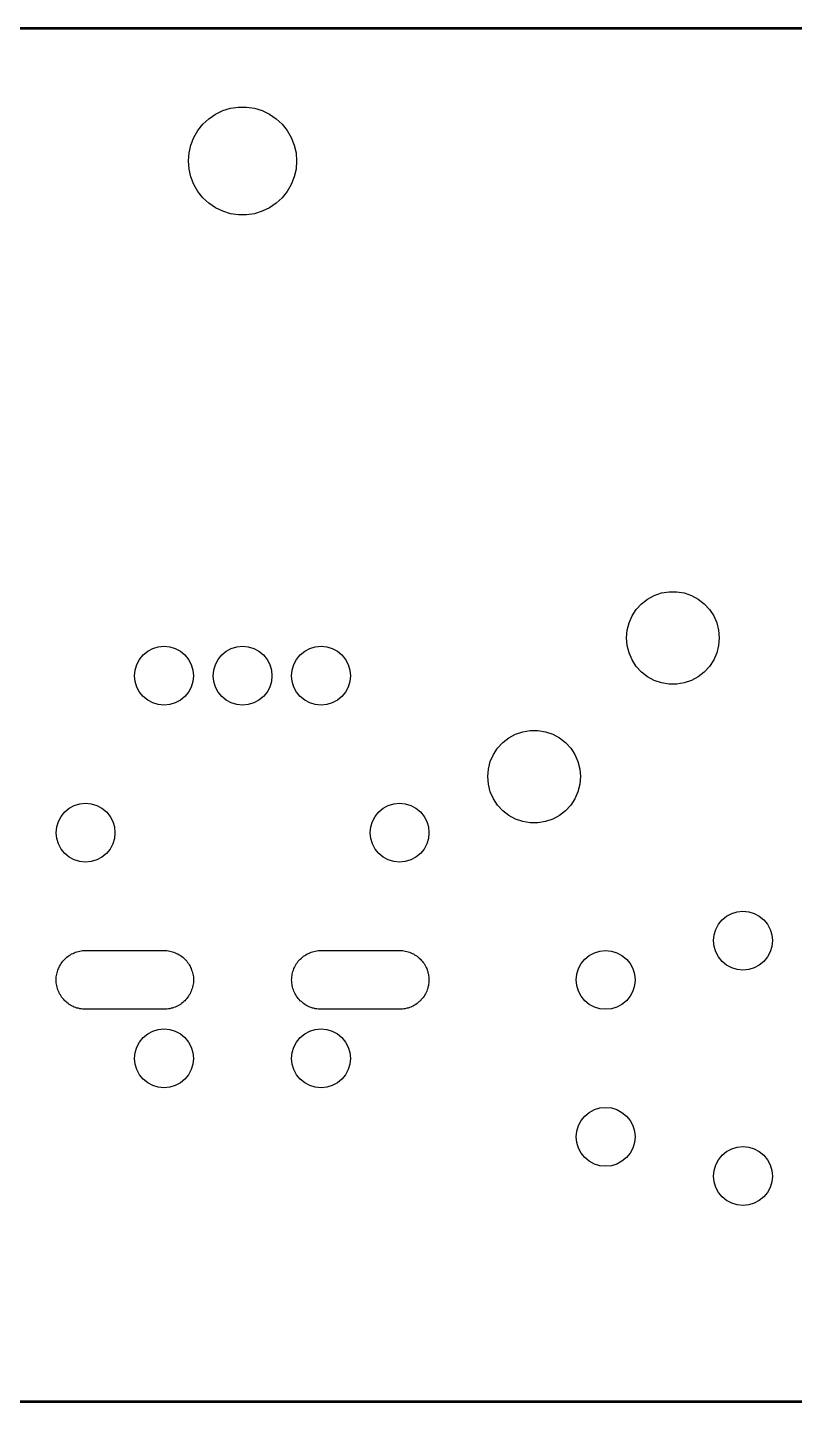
# Model space of a CAD drawing. Extents: x 95.2 to 193.7, y -111.1 to -66.6.
# Drawn here: x 120.04 to 144.86, y -111.15 to -66.65 of the extents above; entities that cross this region are included whole.
import ezdxf

# ---------------------------------------------------------------- set-up
doc = ezdxf.new("R2010")
doc.units = 0
doc.layers.add('BLACK', color=7, linetype='CONTINUOUS')

msp = doc.modelspace()

# ---------------------------------------------------------------- linework, layer by layer
at = {"layer": 'BLACK', "linetype": 'CONTINUOUS'}
for p, q in [((95.25, -66.65), (193.675, -66.65)), ((193.65, -66.7), (95.275, -66.7)), ((126.125, -69.454456), (126.360653, -69.340971)), ((126.360653, -69.340971), (126.610588, -69.263876)), ((126.610588, -69.263876), (126.869222, -69.224893)), ((126.869222, -69.224893), (127.130778, -69.224893)), ((127.130778, -69.224893), (127.389412, -69.263876)), ((127.389412, -69.263876), (127.639347, -69.340971)), ((127.639347, -69.340971), (127.875, -69.454456)), ((125.554082, -69.98419), (125.717159, -69.779698)), ((125.717159, -69.779698), (125.908893, -69.601795)), ((125.908893, -69.601795), (126.125, -69.454456)), ((127.875, -69.454456), (128.091107, -69.601795)), ((128.091107, -69.601795), (128.282841, -69.779698)), ((128.282841, -69.779698), (128.445918, -69.98419)), ((125.327748, -70.454178), (125.423304, -70.210703)), ((125.423304, -70.210703), (125.554082, -69.98419)), ((128.445918, -69.98419), (128.576696, -70.210703)), ((128.576696, -70.210703), (128.672252, -70.454178)), ((125.25, -70.97), (125.269546, -70.709176)), ((125.269546, -70.709176), (125.327748, -70.454178)), ((128.672252, -70.454178), (128.730454, -70.709176)), ((128.730454, -70.709176), (128.75, -70.97)), ((125.269546, -71.230824), (125.25, -70.97)), ((128.75, -70.97), (128.730454, -71.230824)), ((125.327748, -71.485822), (125.269546, -71.230824)), ((125.423304, -71.729297), (125.327748, -71.485822)), ((128.672252, -71.485822), (128.576696, -71.729297)), ((128.730454, -71.230824), (128.672252, -71.485822)), ((125.554082, -71.95581), (125.423304, -71.729297)), ((125.717159, -72.160302), (125.554082, -71.95581)), ((128.445918, -71.95581), (128.282841, -72.160302)), ((128.576696, -71.729297), (128.445918, -71.95581)), ((125.908893, -72.338205), (125.717159, -72.160302)), ((126.125, -72.485544), (125.908893, -72.338205)), ((126.360653, -72.599029), (126.125, -72.485544)), ((127.875, -72.485544), (127.639347, -72.599029)), ((128.091107, -72.338205), (127.875, -72.485544)), ((128.282841, -72.160302), (128.091107, -72.338205)), ((126.610588, -72.676124), (126.360653, -72.599029)), ((126.869222, -72.715107), (126.610588, -72.676124)), ((127.130778, -72.715107), (126.869222, -72.715107)), ((127.389412, -72.676124), (127.130778, -72.715107)), ((127.639347, -72.599029), (127.389412, -72.676124)), ((140.322329, -85.031468), (140.556644, -84.951028)), ((140.556644, -84.951028), (140.801003, -84.910251)), ((140.801003, -84.910251), (141.048741, -84.910251)), ((141.048741, -84.910251), (141.2931, -84.951028)), ((141.2931, -84.951028), (141.527415, -85.031468)), ((139.741161, -85.483809), (139.90895, -85.301542)), ((139.90895, -85.301542), (140.10445, -85.149378)), ((140.10445, -85.149378), (140.322329, -85.031468)), ((141.527415, -85.031468), (141.745294, -85.149378)), ((141.745294, -85.149378), (141.940794, -85.301542)), ((141.940794, -85.301542), (142.108583, -85.483809)), ((139.506146, -85.918079), (139.605661, -85.691207)), ((139.605661, -85.691207), (139.741161, -85.483809)), ((142.108583, -85.483809), (142.244083, -85.691207)), ((142.244083, -85.691207), (142.343598, -85.918079)), ((139.424872, -86.405128), (139.44533, -86.158236)), ((139.44533, -86.158236), (139.506146, -85.918079)), ((142.343598, -85.918079), (142.404414, -86.158236)), ((142.404414, -86.158236), (142.424872, -86.405128)), ((123.930819, -86.838025), (124.095494, -86.750005)), ((124.095494, -86.750005), (124.274176, -86.695802)), ((124.274176, -86.695802), (124.46, -86.6775)), ((124.46, -86.6775), (124.645824, -86.695802)), ((124.645824, -86.695802), (124.824506, -86.750005)), ((124.824506, -86.750005), (124.989181, -86.838025)), ((126.470819, -86.838025), (126.635494, -86.750005)), ((126.635494, -86.750005), (126.814176, -86.695802)), ((126.814176, -86.695802), (127, -86.6775)), ((127, -86.6775), (127.185824, -86.695802)), ((127.185824, -86.695802), (127.364506, -86.750005)), ((127.364506, -86.750005), (127.529181, -86.838025)), ((129.010819, -86.838025), (129.175494, -86.750005)), ((129.175494, -86.750005), (129.354176, -86.695802)), ((129.354176, -86.695802), (129.54, -86.6775)), ((129.54, -86.6775), (129.725824, -86.695802)), ((129.725824, -86.695802), (129.904506, -86.750005)), ((129.904506, -86.750005), (130.069181, -86.838025)), ((139.44533, -86.65202), (139.424872, -86.405128)), ((139.506146, -86.892177), (139.44533, -86.65202)), ((142.404414, -86.65202), (142.343598, -86.892177)), ((142.424872, -86.405128), (142.404414, -86.65202)), ((123.580005, -87.265494), (123.668025, -87.100819)), ((123.668025, -87.100819), (123.786481, -86.956481)), ((123.786481, -86.956481), (123.930819, -86.838025)), ((124.989181, -86.838025), (125.133519, -86.956481)), ((125.133519, -86.956481), (125.251975, -87.100819)), ((125.251975, -87.100819), (125.339995, -87.265494)), ((126.120005, -87.265494), (126.208025, -87.100819)), ((126.208025, -87.100819), (126.326481, -86.956481)), ((126.326481, -86.956481), (126.470819, -86.838025)), ((127.529181, -86.838025), (127.673519, -86.956481)), ((127.673519, -86.956481), (127.791975, -87.100819)), ((127.791975, -87.100819), (127.879995, -87.265494)), ((128.660005, -87.265494), (128.748025, -87.100819)), ((128.748025, -87.100819), (128.866481, -86.956481)), ((128.866481, -86.956481), (129.010819, -86.838025)), ((130.069181, -86.838025), (130.213519, -86.956481)), ((130.213519, -86.956481), (130.331975, -87.100819)), ((130.331975, -87.100819), (130.419995, -87.265494)), ((139.605661, -87.119049), (139.506146, -86.892177)), ((139.741161, -87.326447), (139.605661, -87.119049)), ((142.244083, -87.119049), (142.108583, -87.326447)), ((142.343598, -86.892177), (142.244083, -87.119049)), ((123.5075, -87.63), (123.525802, -87.444176)), ((123.525802, -87.815824), (123.5075, -87.63)), ((123.525802, -87.444176), (123.580005, -87.265494)), ((125.339995, -87.265494), (125.394198, -87.444176)), ((125.394198, -87.444176), (125.4125, -87.63)), ((125.4125, -87.63), (125.394198, -87.815824)), ((126.0475, -87.63), (126.065802, -87.444176)), ((126.065802, -87.815824), (126.0475, -87.63)), ((126.065802, -87.444176), (126.120005, -87.265494)), ((127.879995, -87.265494), (127.934198, -87.444176)), ((127.934198, -87.444176), (127.9525, -87.63)), ((127.9525, -87.63), (127.934198, -87.815824)), ((128.5875, -87.63), (128.605802, -87.444176)), ((128.605802, -87.815824), (128.5875, -87.63)), ((128.605802, -87.444176), (128.660005, -87.265494)), ((130.419995, -87.265494), (130.474198, -87.444176)), ((130.474198, -87.444176), (130.4925, -87.63)), ((130.4925, -87.63), (130.474198, -87.815824)), ((139.90895, -87.508714), (139.741161, -87.326447)), ((140.10445, -87.660878), (139.90895, -87.508714)), ((140.322329, -87.778788), (140.10445, -87.660878)), ((141.745294, -87.660878), (141.527415, -87.778788)), ((141.940794, -87.508714), (141.745294, -87.660878)), ((142.108583, -87.326447), (141.940794, -87.508714)), ((123.580005, -87.994506), (123.525802, -87.815824)), ((123.668025, -88.159181), (123.580005, -87.994506)), ((125.339995, -87.994506), (125.251975, -88.159181)), ((125.394198, -87.815824), (125.339995, -87.994506)), ((126.120005, -87.994506), (126.065802, -87.815824)), ((126.208025, -88.159181), (126.120005, -87.994506)), ((127.879995, -87.994506), (127.791975, -88.159181)), ((127.934198, -87.815824), (127.879995, -87.994506)), ((128.660005, -87.994506), (128.605802, -87.815824)), ((128.748025, -88.159181), (128.660005, -87.994506)), ((130.419995, -87.994506), (130.331975, -88.159181)), ((130.474198, -87.815824), (130.419995, -87.994506)), ((140.556644, -87.859228), (140.322329, -87.778788)), ((140.801003, -87.900005), (140.556644, -87.859228)), ((141.048741, -87.900005), (140.801003, -87.900005)), ((141.2931, -87.859228), (141.048741, -87.900005)), ((141.527415, -87.778788), (141.2931, -87.859228)), ((123.786481, -88.303519), (123.668025, -88.159181)), ((123.930819, -88.421975), (123.786481, -88.303519)), ((124.095494, -88.509995), (123.930819, -88.421975)), ((124.274176, -88.564198), (124.095494, -88.509995)), ((124.824506, -88.509995), (124.645824, -88.564198)), ((124.989181, -88.421975), (124.824506, -88.509995)), ((125.133519, -88.303519), (124.989181, -88.421975)), ((125.251975, -88.159181), (125.133519, -88.303519)), ((126.326481, -88.303519), (126.208025, -88.159181)), ((126.470819, -88.421975), (126.326481, -88.303519)), ((126.635494, -88.509995), (126.470819, -88.421975)), ((126.814176, -88.564198), (126.635494, -88.509995)), ((127.364506, -88.509995), (127.185824, -88.564198)), ((127.529181, -88.421975), (127.364506, -88.509995)), ((127.673519, -88.303519), (127.529181, -88.421975)), ((127.791975, -88.159181), (127.673519, -88.303519)), ((128.866481, -88.303519), (128.748025, -88.159181)), ((129.010819, -88.421975), (128.866481, -88.303519)), ((129.175494, -88.509995), (129.010819, -88.421975)), ((129.354176, -88.564198), (129.175494, -88.509995)), ((129.904506, -88.509995), (129.725824, -88.564198)), ((130.069181, -88.421975), (129.904506, -88.509995)), ((130.213519, -88.303519), (130.069181, -88.421975)), ((130.331975, -88.159181), (130.213519, -88.303519)), ((124.46, -88.5825), (124.274176, -88.564198)), ((124.645824, -88.564198), (124.46, -88.5825)), ((127, -88.5825), (126.814176, -88.564198)), ((127.185824, -88.564198), (127, -88.5825)), ((129.54, -88.5825), (129.354176, -88.564198)), ((129.725824, -88.564198), (129.54, -88.5825)), ((135.832201, -89.521596), (136.066516, -89.441156)), ((136.066516, -89.441156), (136.310875, -89.400379)), ((136.310875, -89.400379), (136.558613, -89.400379)), ((136.558613, -89.400379), (136.802972, -89.441156)), ((136.802972, -89.441156), (137.037287, -89.521596)), ((135.251033, -89.973937), (135.418822, -89.79167)), ((135.418822, -89.79167), (135.614322, -89.639506)), ((135.614322, -89.639506), (135.832201, -89.521596)), ((137.037287, -89.521596), (137.255166, -89.639506)), ((137.255166, -89.639506), (137.450666, -89.79167)), ((137.450666, -89.79167), (137.618455, -89.973937)), ((135.016018, -90.408207), (135.115533, -90.181335)), ((135.115533, -90.181335), (135.251033, -89.973937)), ((137.618455, -89.973937), (137.753955, -90.181335)), ((137.753955, -90.181335), (137.85347, -90.408207)), ((134.934744, -90.895256), (134.955202, -90.648364)), ((134.955202, -90.648364), (135.016018, -90.408207)), ((137.85347, -90.408207), (137.914286, -90.648364)), ((137.914286, -90.648364), (137.934744, -90.895256)), ((134.955202, -91.142148), (134.934744, -90.895256)), ((135.016018, -91.382305), (134.955202, -91.142148)), ((137.914286, -91.142148), (137.85347, -91.382305)), ((137.934744, -90.895256), (137.914286, -91.142148)), ((135.115533, -91.609177), (135.016018, -91.382305)), ((135.251033, -91.816575), (135.115533, -91.609177)), ((137.753955, -91.609177), (137.618455, -91.816575)), ((137.85347, -91.382305), (137.753955, -91.609177)), ((121.128025, -92.180819), (121.246481, -92.036481)), ((121.246481, -92.036481), (121.390819, -91.918025)), ((121.390819, -91.918025), (121.555494, -91.830005)), ((121.555494, -91.830005), (121.734176, -91.775802)), ((121.734176, -91.775802), (121.92, -91.7575)), ((121.92, -91.7575), (122.105824, -91.775802)), ((122.105824, -91.775802), (122.284506, -91.830005)), ((122.284506, -91.830005), (122.449181, -91.918025)), ((122.449181, -91.918025), (122.593519, -92.036481)), ((122.593519, -92.036481), (122.711975, -92.180819)), ((131.288025, -92.180819), (131.406481, -92.036481)), ((131.406481, -92.036481), (131.550819, -91.918025)), ((131.550819, -91.918025), (131.715494, -91.830005)), ((131.715494, -91.830005), (131.894176, -91.775802)), ((131.894176, -91.775802), (132.08, -91.7575)), ((132.08, -91.7575), (132.265824, -91.775802)), ((132.265824, -91.775802), (132.444506, -91.830005)), ((132.444506, -91.830005), (132.609181, -91.918025)), ((132.609181, -91.918025), (132.753519, -92.036481)), ((132.753519, -92.036481), (132.871975, -92.180819)), ((135.418822, -91.998842), (135.251033, -91.816575)), ((135.614322, -92.151006), (135.418822, -91.998842)), ((137.450666, -91.998842), (137.255166, -92.151006)), ((137.618455, -91.816575), (137.450666, -91.998842)), ((120.9675, -92.71), (120.985802, -92.524176)), ((120.985802, -92.524176), (121.040005, -92.345494)), ((121.040005, -92.345494), (121.128025, -92.180819)), ((122.711975, -92.180819), (122.799995, -92.345494)), ((122.799995, -92.345494), (122.854198, -92.524176)), ((122.854198, -92.524176), (122.8725, -92.71)), ((131.1275, -92.71), (131.145802, -92.524176)), ((131.145802, -92.524176), (131.200005, -92.345494)), ((131.200005, -92.345494), (131.288025, -92.180819)), ((132.871975, -92.180819), (132.959995, -92.345494)), ((132.959995, -92.345494), (133.014198, -92.524176)), ((133.014198, -92.524176), (133.0325, -92.71)), ((135.832201, -92.268916), (135.614322, -92.151006)), ((136.066516, -92.349356), (135.832201, -92.268916)), ((136.310875, -92.390133), (136.066516, -92.349356)), ((136.558613, -92.390133), (136.310875, -92.390133)), ((136.802972, -92.349356), (136.558613, -92.390133)), ((137.037287, -92.268916), (136.802972, -92.349356)), ((137.255166, -92.151006), (137.037287, -92.268916)), ((120.985802, -92.895824), (120.9675, -92.71)), ((121.040005, -93.074506), (120.985802, -92.895824)), ((122.854198, -92.895824), (122.799995, -93.074506)), ((122.8725, -92.71), (122.854198, -92.895824)), ((131.145802, -92.895824), (131.1275, -92.71)), ((131.200005, -93.074506), (131.145802, -92.895824)), ((133.014198, -92.895824), (132.959995, -93.074506)), ((133.0325, -92.71), (133.014198, -92.895824)), ((121.128025, -93.239181), (121.040005, -93.074506)), ((121.246481, -93.383519), (121.128025, -93.239181)), ((121.390819, -93.501975), (121.246481, -93.383519)), ((122.593519, -93.383519), (122.449181, -93.501975)), ((122.711975, -93.239181), (122.593519, -93.383519)), ((122.799995, -93.074506), (122.711975, -93.239181)), ((131.288025, -93.239181), (131.200005, -93.074506)), ((131.406481, -93.383519), (131.288025, -93.239181)), ((131.550819, -93.501975), (131.406481, -93.383519)), ((132.753519, -93.383519), (132.609181, -93.501975)), ((132.871975, -93.239181), (132.753519, -93.383519)), ((132.959995, -93.074506), (132.871975, -93.239181)), ((121.555494, -93.589995), (121.390819, -93.501975)), ((121.734176, -93.644198), (121.555494, -93.589995)), ((121.92, -93.6625), (121.734176, -93.644198)), ((122.105824, -93.644198), (121.92, -93.6625)), ((122.284506, -93.589995), (122.105824, -93.644198)), ((122.449181, -93.501975), (122.284506, -93.589995)), ((131.715494, -93.589995), (131.550819, -93.501975)), ((131.894176, -93.644198), (131.715494, -93.589995)), ((132.08, -93.6625), (131.894176, -93.644198)), ((132.265824, -93.644198), (132.08, -93.6625)), ((132.444506, -93.589995), (132.265824, -93.644198)), ((132.609181, -93.501975), (132.444506, -93.589995)), ((142.312505, -95.837994), (142.400525, -95.673319)), ((142.400525, -95.673319), (142.518981, -95.528981)), ((142.518981, -95.528981), (142.663319, -95.410525)), ((142.663319, -95.410525), (142.827994, -95.322505)), ((142.827994, -95.322505), (143.006676, -95.268302)), ((143.006676, -95.268302), (143.1925, -95.25)), ((143.1925, -95.25), (143.378324, -95.268302)), ((143.378324, -95.268302), (143.557006, -95.322505)), ((143.557006, -95.322505), (143.721681, -95.410525)), ((143.721681, -95.410525), (143.866019, -95.528981)), ((143.866019, -95.528981), (143.984475, -95.673319)), ((143.984475, -95.673319), (144.072495, -95.837994)), ((142.24, -96.2025), (142.258302, -96.016676)), ((142.258302, -96.016676), (142.312505, -95.837994)), ((144.072495, -95.837994), (144.126698, -96.016676)), ((144.126698, -96.016676), (144.145, -96.2025)), ((121.600269, -96.578922), (121.643504, -96.561014)), ((121.643504, -96.561014), (121.689398, -96.551885)), ((121.689398, -96.551885), (121.734176, -96.538302)), ((121.734176, -96.538302), (121.780748, -96.533715)), ((121.780748, -96.533715), (121.826639, -96.524587)), ((121.826639, -96.524587), (121.92, -96.52)), ((121.92, -96.52), (124.46, -96.52)), ((124.46, -96.52), (124.553361, -96.524587)), ((124.553361, -96.524587), (124.599251, -96.533715)), ((124.599251, -96.533715), (124.645824, -96.538302)), ((124.645824, -96.538302), (124.690601, -96.551885)), ((124.690601, -96.551885), (124.736496, -96.561014)), ((124.736496, -96.561014), (124.77973, -96.578922)), ((129.220269, -96.578922), (129.263504, -96.561014)), ((129.263504, -96.561014), (129.309398, -96.551885)), ((129.309398, -96.551885), (129.354176, -96.538302)), ((129.354176, -96.538302), (129.400748, -96.533715)), ((129.400748, -96.533715), (129.446639, -96.524587)), ((129.446639, -96.524587), (129.54, -96.52)), ((129.54, -96.52), (132.08, -96.52)), ((132.08, -96.52), (132.173361, -96.524587)), ((132.173361, -96.524587), (132.219251, -96.533715)), ((132.219251, -96.533715), (132.265824, -96.538302)), ((132.265824, -96.538302), (132.310601, -96.551885)), ((132.310601, -96.551885), (132.356496, -96.561014)), ((132.356496, -96.561014), (132.39973, -96.578922)), ((138.382994, -96.592505), (138.561676, -96.538302)), ((138.561676, -96.538302), (138.7475, -96.52)), ((138.7475, -96.52), (138.933324, -96.538302)), ((138.933324, -96.538302), (139.112006, -96.592505)), ((142.258302, -96.388324), (142.24, -96.2025)), ((142.312505, -96.567006), (142.258302, -96.388324)), ((144.126698, -96.388324), (144.072495, -96.567006)), ((144.145, -96.2025), (144.126698, -96.388324)), ((121.07997, -97.023495), (121.105964, -96.98459)), ((121.105964, -96.98459), (121.128025, -96.943319)), ((121.128025, -96.943319), (121.157712, -96.907144)), ((121.157712, -96.907144), (121.183708, -96.86824)), ((121.183708, -96.86824), (121.216796, -96.835151)), ((121.216796, -96.835151), (121.246481, -96.798981)), ((121.246481, -96.798981), (121.282651, -96.769296)), ((121.282651, -96.769296), (121.31574, -96.736208)), ((121.31574, -96.736208), (121.354644, -96.710212)), ((121.354644, -96.710212), (121.390819, -96.680525)), ((121.390819, -96.680525), (121.43209, -96.658464)), ((121.43209, -96.658464), (121.470995, -96.63247)), ((121.470995, -96.63247), (121.514226, -96.614562)), ((121.514226, -96.614562), (121.555494, -96.592505)), ((121.555494, -96.592505), (121.600269, -96.578922)), ((124.77973, -96.578922), (124.824506, -96.592505)), ((124.824506, -96.592505), (124.865773, -96.614562)), ((124.865773, -96.614562), (124.909005, -96.63247)), ((124.909005, -96.63247), (124.947909, -96.658464)), ((124.947909, -96.658464), (124.989181, -96.680525)), ((124.989181, -96.680525), (125.025355, -96.710212)), ((125.025355, -96.710212), (125.06426, -96.736208)), ((125.06426, -96.736208), (125.097348, -96.769296)), ((125.097348, -96.769296), (125.133519, -96.798981)), ((125.133519, -96.798981), (125.163203, -96.835151)), ((125.163203, -96.835151), (125.196292, -96.86824)), ((125.196292, -96.86824), (125.222287, -96.907144)), ((125.222287, -96.907144), (125.251975, -96.943319)), ((125.251975, -96.943319), (125.274035, -96.98459)), ((125.274035, -96.98459), (125.30003, -97.023495)), ((128.69997, -97.023495), (128.725964, -96.98459)), ((128.725964, -96.98459), (128.748025, -96.943319)), ((128.748025, -96.943319), (128.777712, -96.907144)), ((128.777712, -96.907144), (128.803708, -96.86824)), ((128.803708, -96.86824), (128.836796, -96.835151)), ((128.836796, -96.835151), (128.866481, -96.798981)), ((128.866481, -96.798981), (128.902651, -96.769296)), ((128.902651, -96.769296), (128.93574, -96.736208)), ((128.93574, -96.736208), (128.974644, -96.710212)), ((128.974644, -96.710212), (129.010819, -96.680525)), ((129.010819, -96.680525), (129.05209, -96.658464)), ((129.05209, -96.658464), (129.090995, -96.63247)), ((129.090995, -96.63247), (129.134226, -96.614562)), ((129.134226, -96.614562), (129.175494, -96.592505)), ((129.175494, -96.592505), (129.220269, -96.578922)), ((132.39973, -96.578922), (132.444506, -96.592505)), ((132.444506, -96.592505), (132.485773, -96.614562)), ((132.485773, -96.614562), (132.529005, -96.63247)), ((132.529005, -96.63247), (132.567909, -96.658464)), ((132.567909, -96.658464), (132.609181, -96.680525)), ((132.609181, -96.680525), (132.645355, -96.710212)), ((132.645355, -96.710212), (132.68426, -96.736208)), ((132.68426, -96.736208), (132.717348, -96.769296)), ((132.717348, -96.769296), (132.753519, -96.798981)), ((132.753519, -96.798981), (132.783203, -96.835151)), ((132.783203, -96.835151), (132.816292, -96.86824)), ((132.816292, -96.86824), (132.842287, -96.907144)), ((132.842287, -96.907144), (132.871975, -96.943319)), ((132.871975, -96.943319), (132.894035, -96.98459)), ((132.894035, -96.98459), (132.92003, -97.023495)), ((137.867505, -97.107994), (137.955525, -96.943319)), ((137.955525, -96.943319), (138.073981, -96.798981)), ((138.073981, -96.798981), (138.218319, -96.680525)), ((138.218319, -96.680525), (138.382994, -96.592505)), ((139.112006, -96.592505), (139.276681, -96.680525)), ((139.276681, -96.680525), (139.421019, -96.798981)), ((139.421019, -96.798981), (139.539475, -96.943319)), ((139.539475, -96.943319), (139.627495, -97.107994)), ((142.400525, -96.731681), (142.312505, -96.567006)), ((142.518981, -96.876019), (142.400525, -96.731681)), ((142.663319, -96.994475), (142.518981, -96.876019)), ((142.827994, -97.082495), (142.663319, -96.994475)), ((143.721681, -96.994475), (143.557006, -97.082495)), ((143.866019, -96.876019), (143.721681, -96.994475)), ((143.984475, -96.731681), (143.866019, -96.876019)), ((144.072495, -96.567006), (143.984475, -96.731681)), ((120.9675, -97.4725), (120.972087, -97.425927)), ((120.972087, -97.379139), (120.981215, -97.333248)), ((120.972087, -97.425927), (120.972087, -97.379139)), ((120.981215, -97.333248), (120.985802, -97.286676)), ((120.985802, -97.286676), (120.999385, -97.241898)), ((120.999385, -97.241898), (121.008514, -97.196004)), ((121.008514, -97.196004), (121.026422, -97.152769)), ((121.026422, -97.152769), (121.040005, -97.107994)), ((121.040005, -97.107994), (121.062062, -97.066726)), ((121.062062, -97.066726), (121.07997, -97.023495)), ((125.30003, -97.023495), (125.317937, -97.066726)), ((125.317937, -97.066726), (125.339995, -97.107994)), ((125.339995, -97.107994), (125.353577, -97.152769)), ((125.353577, -97.152769), (125.371486, -97.196004)), ((125.371486, -97.196004), (125.380614, -97.241898)), ((125.380614, -97.241898), (125.394198, -97.286676)), ((125.394198, -97.286676), (125.398784, -97.333248)), ((125.398784, -97.333248), (125.407913, -97.379139)), ((125.407913, -97.379139), (125.407913, -97.425927)), ((125.407913, -97.425927), (125.4125, -97.4725)), ((128.5875, -97.4725), (128.592087, -97.425927)), ((128.592087, -97.379139), (128.601215, -97.333248)), ((128.592087, -97.425927), (128.592087, -97.379139)), ((128.601215, -97.333248), (128.605802, -97.286676)), ((128.605802, -97.286676), (128.619385, -97.241898)), ((128.619385, -97.241898), (128.628514, -97.196004)), ((128.628514, -97.196004), (128.646422, -97.152769)), ((128.646422, -97.152769), (128.660005, -97.107994)), ((128.660005, -97.107994), (128.682062, -97.066726)), ((128.682062, -97.066726), (128.69997, -97.023495)), ((132.92003, -97.023495), (132.937937, -97.066726)), ((132.937937, -97.066726), (132.959995, -97.107994)), ((132.959995, -97.107994), (132.973577, -97.152769)), ((132.973577, -97.152769), (132.991486, -97.196004)), ((132.991486, -97.196004), (133.000614, -97.241898)), ((133.000614, -97.241898), (133.014198, -97.286676)), ((133.014198, -97.286676), (133.018784, -97.333248)), ((133.018784, -97.333248), (133.027913, -97.379139)), ((133.027913, -97.379139), (133.027913, -97.425927)), ((133.027913, -97.425927), (133.0325, -97.4725)), ((137.795, -97.4725), (137.813302, -97.286676)), ((137.813302, -97.286676), (137.867505, -97.107994)), ((139.627495, -97.107994), (139.681698, -97.286676)), ((139.681698, -97.286676), (139.7, -97.4725)), ((143.006676, -97.136698), (142.827994, -97.082495)), ((143.1925, -97.155), (143.006676, -97.136698)), ((143.378324, -97.136698), (143.1925, -97.155)), ((143.557006, -97.082495), (143.378324, -97.136698)), ((120.972087, -97.519072), (120.9675, -97.4725)), ((120.972087, -97.565861), (120.972087, -97.519072)), ((120.981215, -97.611751), (120.972087, -97.565861)), ((120.985802, -97.658324), (120.981215, -97.611751)), ((120.999385, -97.703101), (120.985802, -97.658324)), ((121.008514, -97.748996), (120.999385, -97.703101)), ((121.026422, -97.79223), (121.008514, -97.748996)), ((121.040005, -97.837006), (121.026422, -97.79223)), ((121.062062, -97.878273), (121.040005, -97.837006)), ((121.07997, -97.921505), (121.062062, -97.878273)), ((125.317937, -97.878273), (125.30003, -97.921505)), ((125.339995, -97.837006), (125.317937, -97.878273)), ((125.353577, -97.79223), (125.339995, -97.837006)), ((125.371486, -97.748996), (125.353577, -97.79223)), ((125.380614, -97.703101), (125.371486, -97.748996)), ((125.394198, -97.658324), (125.380614, -97.703101)), ((125.398784, -97.611751), (125.394198, -97.658324)), ((125.407913, -97.565861), (125.398784, -97.611751)), ((125.4125, -97.4725), (125.407913, -97.519072)), ((125.407913, -97.519072), (125.407913, -97.565861)), ((128.592087, -97.519072), (128.5875, -97.4725)), ((128.592087, -97.565861), (128.592087, -97.519072)), ((128.601215, -97.611751), (128.592087, -97.565861)), ((128.605802, -97.658324), (128.601215, -97.611751)), ((128.619385, -97.703101), (128.605802, -97.658324)), ((128.628514, -97.748996), (128.619385, -97.703101)), ((128.646422, -97.79223), (128.628514, -97.748996)), ((128.660005, -97.837006), (128.646422, -97.79223)), ((128.682062, -97.878273), (128.660005, -97.837006)), ((128.69997, -97.921505), (128.682062, -97.878273)), ((132.937937, -97.878273), (132.92003, -97.921505)), ((132.959995, -97.837006), (132.937937, -97.878273)), ((132.973577, -97.79223), (132.959995, -97.837006)), ((132.991486, -97.748996), (132.973577, -97.79223)), ((133.000614, -97.703101), (132.991486, -97.748996)), ((133.014198, -97.658324), (133.000614, -97.703101)), ((133.018784, -97.611751), (133.014198, -97.658324)), ((133.027913, -97.565861), (133.018784, -97.611751)), ((133.0325, -97.4725), (133.027913, -97.519072)), ((133.027913, -97.519072), (133.027913, -97.565861)), ((137.813302, -97.658324), (137.795, -97.4725)), ((137.867505, -97.837006), (137.813302, -97.658324)), ((137.955525, -98.001681), (137.867505, -97.837006)), ((139.627495, -97.837006), (139.539475, -98.001681)), ((139.681698, -97.658324), (139.627495, -97.837006)), ((139.7, -97.4725), (139.681698, -97.658324)), ((121.105964, -97.960409), (121.07997, -97.921505)), ((121.128025, -98.001681), (121.105964, -97.960409)), ((121.157712, -98.037855), (121.128025, -98.001681)), ((121.183708, -98.07676), (121.157712, -98.037855)), ((121.216796, -98.109848), (121.183708, -98.07676)), ((121.246481, -98.146019), (121.216796, -98.109848)), ((121.282651, -98.175703), (121.246481, -98.146019)), ((121.31574, -98.208792), (121.282651, -98.175703)), ((121.354644, -98.234787), (121.31574, -98.208792)), ((121.390819, -98.264475), (121.354644, -98.234787)), ((121.43209, -98.286535), (121.390819, -98.264475)), ((121.470995, -98.31253), (121.43209, -98.286535)), ((121.514226, -98.330437), (121.470995, -98.31253)), ((121.555494, -98.352495), (121.514226, -98.330437)), ((124.865773, -98.330437), (124.824506, -98.352495)), ((124.909005, -98.31253), (124.865773, -98.330437)), ((124.947909, -98.286535), (124.909005, -98.31253)), ((124.989181, -98.264475), (124.947909, -98.286535)), ((125.025355, -98.234787), (124.989181, -98.264475)), ((125.06426, -98.208792), (125.025355, -98.234787)), ((125.097348, -98.175703), (125.06426, -98.208792)), ((125.133519, -98.146019), (125.097348, -98.175703)), ((125.163203, -98.109848), (125.133519, -98.146019)), ((125.196292, -98.07676), (125.163203, -98.109848)), ((125.222287, -98.037855), (125.196292, -98.07676)), ((125.251975, -98.001681), (125.222287, -98.037855)), ((125.274035, -97.960409), (125.251975, -98.001681)), ((125.30003, -97.921505), (125.274035, -97.960409)), ((128.725964, -97.960409), (128.69997, -97.921505)), ((128.748025, -98.001681), (128.725964, -97.960409)), ((128.777712, -98.037855), (128.748025, -98.001681)), ((128.803708, -98.07676), (128.777712, -98.037855)), ((128.836796, -98.109848), (128.803708, -98.07676)), ((128.866481, -98.146019), (128.836796, -98.109848)), ((128.902651, -98.175703), (128.866481, -98.146019)), ((128.93574, -98.208792), (128.902651, -98.175703)), ((128.974644, -98.234787), (128.93574, -98.208792)), ((129.010819, -98.264475), (128.974644, -98.234787)), ((129.05209, -98.286535), (129.010819, -98.264475)), ((129.090995, -98.31253), (129.05209, -98.286535)), ((129.134226, -98.330437), (129.090995, -98.31253)), ((129.175494, -98.352495), (129.134226, -98.330437)), ((132.485773, -98.330437), (132.444506, -98.352495)), ((132.529005, -98.31253), (132.485773, -98.330437)), ((132.567909, -98.286535), (132.529005, -98.31253)), ((132.609181, -98.264475), (132.567909, -98.286535)), ((132.645355, -98.234787), (132.609181, -98.264475)), ((132.68426, -98.208792), (132.645355, -98.234787)), ((132.717348, -98.175703), (132.68426, -98.208792)), ((132.753519, -98.146019), (132.717348, -98.175703)), ((132.783203, -98.109848), (132.753519, -98.146019)), ((132.816292, -98.07676), (132.783203, -98.109848)), ((132.842287, -98.037855), (132.816292, -98.07676)), ((132.871975, -98.001681), (132.842287, -98.037855)), ((132.894035, -97.960409), (132.871975, -98.001681)), ((132.92003, -97.921505), (132.894035, -97.960409)), ((138.073981, -98.146019), (137.955525, -98.001681)), ((138.218319, -98.264475), (138.073981, -98.146019)), ((138.382994, -98.352495), (138.218319, -98.264475)), ((139.276681, -98.264475), (139.112006, -98.352495)), ((139.421019, -98.146019), (139.276681, -98.264475)), ((139.539475, -98.001681), (139.421019, -98.146019)), ((121.600269, -98.366077), (121.555494, -98.352495)), ((121.643504, -98.383986), (121.600269, -98.366077)), ((121.689398, -98.393114), (121.643504, -98.383986)), ((121.734176, -98.406698), (121.689398, -98.393114)), ((121.780748, -98.411284), (121.734176, -98.406698)), ((121.826639, -98.420413), (121.780748, -98.411284)), ((121.92, -98.425), (121.826639, -98.420413)), ((124.46, -98.425), (121.92, -98.425)), ((124.553361, -98.420413), (124.46, -98.425)), ((124.599251, -98.411284), (124.553361, -98.420413)), ((124.645824, -98.406698), (124.599251, -98.411284)), ((124.690601, -98.393114), (124.645824, -98.406698)), ((124.736496, -98.383986), (124.690601, -98.393114)), ((124.77973, -98.366077), (124.736496, -98.383986)), ((124.824506, -98.352495), (124.77973, -98.366077)), ((129.220269, -98.366077), (129.175494, -98.352495)), ((129.263504, -98.383986), (129.220269, -98.366077)), ((129.309398, -98.393114), (129.263504, -98.383986)), ((129.354176, -98.406698), (129.309398, -98.393114)), ((129.400748, -98.411284), (129.354176, -98.406698)), ((129.446639, -98.420413), (129.400748, -98.411284)), ((129.54, -98.425), (129.446639, -98.420413)), ((132.08, -98.425), (129.54, -98.425)), ((132.173361, -98.420413), (132.08, -98.425)), ((132.219251, -98.411284), (132.173361, -98.420413)), ((132.265824, -98.406698), (132.219251, -98.411284)), ((132.310601, -98.393114), (132.265824, -98.406698)), ((132.356496, -98.383986), (132.310601, -98.393114)), ((132.39973, -98.366077), (132.356496, -98.383986)), ((132.444506, -98.352495), (132.39973, -98.366077)), ((138.561676, -98.406698), (138.382994, -98.352495)), ((138.7475, -98.425), (138.561676, -98.406698)), ((138.933324, -98.406698), (138.7475, -98.425)), ((139.112006, -98.352495), (138.933324, -98.406698)), ((123.786481, -99.338981), (123.930819, -99.220525)), ((123.930819, -99.220525), (124.095494, -99.132505)), ((124.095494, -99.132505), (124.274176, -99.078302)), ((124.274176, -99.078302), (124.46, -99.06)), ((124.46, -99.06), (124.645824, -99.078302)), ((124.645824, -99.078302), (124.824506, -99.132505)), ((124.824506, -99.132505), (124.989181, -99.220525)), ((124.989181, -99.220525), (125.133519, -99.338981)), ((128.866481, -99.338981), (129.010819, -99.220525)), ((129.010819, -99.220525), (129.175494, -99.132505)), ((129.175494, -99.132505), (129.354176, -99.078302)), ((129.354176, -99.078302), (129.54, -99.06)), ((129.54, -99.06), (129.725824, -99.078302)), ((129.725824, -99.078302), (129.904506, -99.132505)), ((129.904506, -99.132505), (130.069181, -99.220525)), ((130.069181, -99.220525), (130.213519, -99.338981)), ((123.525802, -99.826676), (123.580005, -99.647994)), ((123.580005, -99.647994), (123.668025, -99.483319)), ((123.668025, -99.483319), (123.786481, -99.338981)), ((125.133519, -99.338981), (125.251975, -99.483319)), ((125.251975, -99.483319), (125.339995, -99.647994)), ((125.339995, -99.647994), (125.394198, -99.826676)), ((128.605802, -99.826676), (128.660005, -99.647994)), ((128.660005, -99.647994), (128.748025, -99.483319)), ((128.748025, -99.483319), (128.866481, -99.338981)), ((130.213519, -99.338981), (130.331975, -99.483319)), ((130.331975, -99.483319), (130.419995, -99.647994)), ((130.419995, -99.647994), (130.474198, -99.826676)), ((123.5075, -100.0125), (123.525802, -99.826676)), ((123.525802, -100.198324), (123.5075, -100.0125)), ((125.394198, -99.826676), (125.4125, -100.0125)), ((125.4125, -100.0125), (125.394198, -100.198324)), ((128.5875, -100.0125), (128.605802, -99.826676)), ((128.605802, -100.198324), (128.5875, -100.0125)), ((130.474198, -99.826676), (130.4925, -100.0125)), ((130.4925, -100.0125), (130.474198, -100.198324)), ((123.580005, -100.377006), (123.525802, -100.198324)), ((123.668025, -100.541681), (123.580005, -100.377006)), ((123.786481, -100.686019), (123.668025, -100.541681)), ((125.251975, -100.541681), (125.133519, -100.686019)), ((125.339995, -100.377006), (125.251975, -100.541681)), ((125.394198, -100.198324), (125.339995, -100.377006)), ((128.660005, -100.377006), (128.605802, -100.198324)), ((128.748025, -100.541681), (128.660005, -100.377006)), ((128.866481, -100.686019), (128.748025, -100.541681)), ((130.331975, -100.541681), (130.213519, -100.686019)), ((130.419995, -100.377006), (130.331975, -100.541681)), ((130.474198, -100.198324), (130.419995, -100.377006)), ((123.930819, -100.804475), (123.786481, -100.686019)), ((124.095494, -100.892495), (123.930819, -100.804475)), ((124.274176, -100.946698), (124.095494, -100.892495)), ((124.46, -100.965), (124.274176, -100.946698)), ((124.645824, -100.946698), (124.46, -100.965)), ((124.824506, -100.892495), (124.645824, -100.946698)), ((124.989181, -100.804475), (124.824506, -100.892495)), ((125.133519, -100.686019), (124.989181, -100.804475)), ((129.010819, -100.804475), (128.866481, -100.686019)), ((129.175494, -100.892495), (129.010819, -100.804475)), ((129.354176, -100.946698), (129.175494, -100.892495)), ((129.54, -100.965), (129.354176, -100.946698)), ((129.725824, -100.946698), (129.54, -100.965)), ((129.904506, -100.892495), (129.725824, -100.946698)), ((130.069181, -100.804475), (129.904506, -100.892495)), ((130.213519, -100.686019), (130.069181, -100.804475)), ((137.955525, -102.023319), (138.073981, -101.878981)), ((138.073981, -101.878981), (138.218319, -101.760525)), ((138.218319, -101.760525), (138.382994, -101.672505)), ((138.382994, -101.672505), (138.561676, -101.618302)), ((138.561676, -101.618302), (138.7475, -101.6)), ((138.7475, -101.6), (138.933324, -101.618302)), ((138.933324, -101.618302), (139.112006, -101.672505)), ((139.112006, -101.672505), (139.276681, -101.760525)), ((139.276681, -101.760525), (139.421019, -101.878981)), ((139.421019, -101.878981), (139.539475, -102.023319)), ((137.813302, -102.366676), (137.867505, -102.187994)), ((137.867505, -102.187994), (137.955525, -102.023319)), ((139.539475, -102.023319), (139.627495, -102.187994)), ((139.627495, -102.187994), (139.681698, -102.366676)), ((137.795, -102.5525), (137.813302, -102.366676)), ((137.813302, -102.738324), (137.795, -102.5525)), ((137.867505, -102.917006), (137.813302, -102.738324)), ((139.681698, -102.738324), (139.627495, -102.917006)), ((139.681698, -102.366676), (139.7, -102.5525)), ((139.7, -102.5525), (139.681698, -102.738324)), ((137.955525, -103.081681), (137.867505, -102.917006)), ((138.073981, -103.226019), (137.955525, -103.081681)), ((138.218319, -103.344475), (138.073981, -103.226019)), ((139.421019, -103.226019), (139.276681, -103.344475)), ((139.539475, -103.081681), (139.421019, -103.226019)), ((139.627495, -102.917006), (139.539475, -103.081681)), ((142.400525, -103.293319), (142.518981, -103.148981)), ((142.518981, -103.148981), (142.663319, -103.030525)), ((142.663319, -103.030525), (142.827994, -102.942505)), ((142.827994, -102.942505), (143.006676, -102.888302)), ((143.006676, -102.888302), (143.1925, -102.87)), ((143.1925, -102.87), (143.378324, -102.888302)), ((143.378324, -102.888302), (143.557006, -102.942505)), ((143.557006, -102.942505), (143.721681, -103.030525)), ((143.721681, -103.030525), (143.866019, -103.148981)), ((143.866019, -103.148981), (143.984475, -103.293319)), ((138.382994, -103.432495), (138.218319, -103.344475)), ((138.561676, -103.486698), (138.382994, -103.432495)), ((138.7475, -103.505), (138.561676, -103.486698)), ((138.933324, -103.486698), (138.7475, -103.505)), ((139.112006, -103.432495), (138.933324, -103.486698)), ((139.276681, -103.344475), (139.112006, -103.432495)), ((142.24, -103.8225), (142.258302, -103.636676)), ((142.258302, -103.636676), (142.312505, -103.457994)), ((142.312505, -103.457994), (142.400525, -103.293319)), ((143.984475, -103.293319), (144.072495, -103.457994)), ((144.072495, -103.457994), (144.126698, -103.636676)), ((144.126698, -103.636676), (144.145, -103.8225)), ((142.258302, -104.008324), (142.24, -103.8225)), ((142.312505, -104.187006), (142.258302, -104.008324)), ((144.126698, -104.008324), (144.072495, -104.187006)), ((144.145, -103.8225), (144.126698, -104.008324)), ((142.400525, -104.351681), (142.312505, -104.187006)), ((142.518981, -104.496019), (142.400525, -104.351681)), ((142.663319, -104.614475), (142.518981, -104.496019)), ((143.866019, -104.496019), (143.721681, -104.614475)), ((143.984475, -104.351681), (143.866019, -104.496019)), ((144.072495, -104.187006), (143.984475, -104.351681)), ((142.827994, -104.702495), (142.663319, -104.614475)), ((143.006676, -104.756698), (142.827994, -104.702495)), ((143.1925, -104.775), (143.006676, -104.756698)), ((143.378324, -104.756698), (143.1925, -104.775)), ((143.557006, -104.702495), (143.378324, -104.756698)), ((143.721681, -104.614475), (143.557006, -104.702495)), ((193.675, -111.15), (95.25, -111.15)), ((95.275, -111.1), (193.65, -111.1))]:
    msp.add_line(p, q, dxfattribs=at)

doc.saveas('drawing.dxf')
